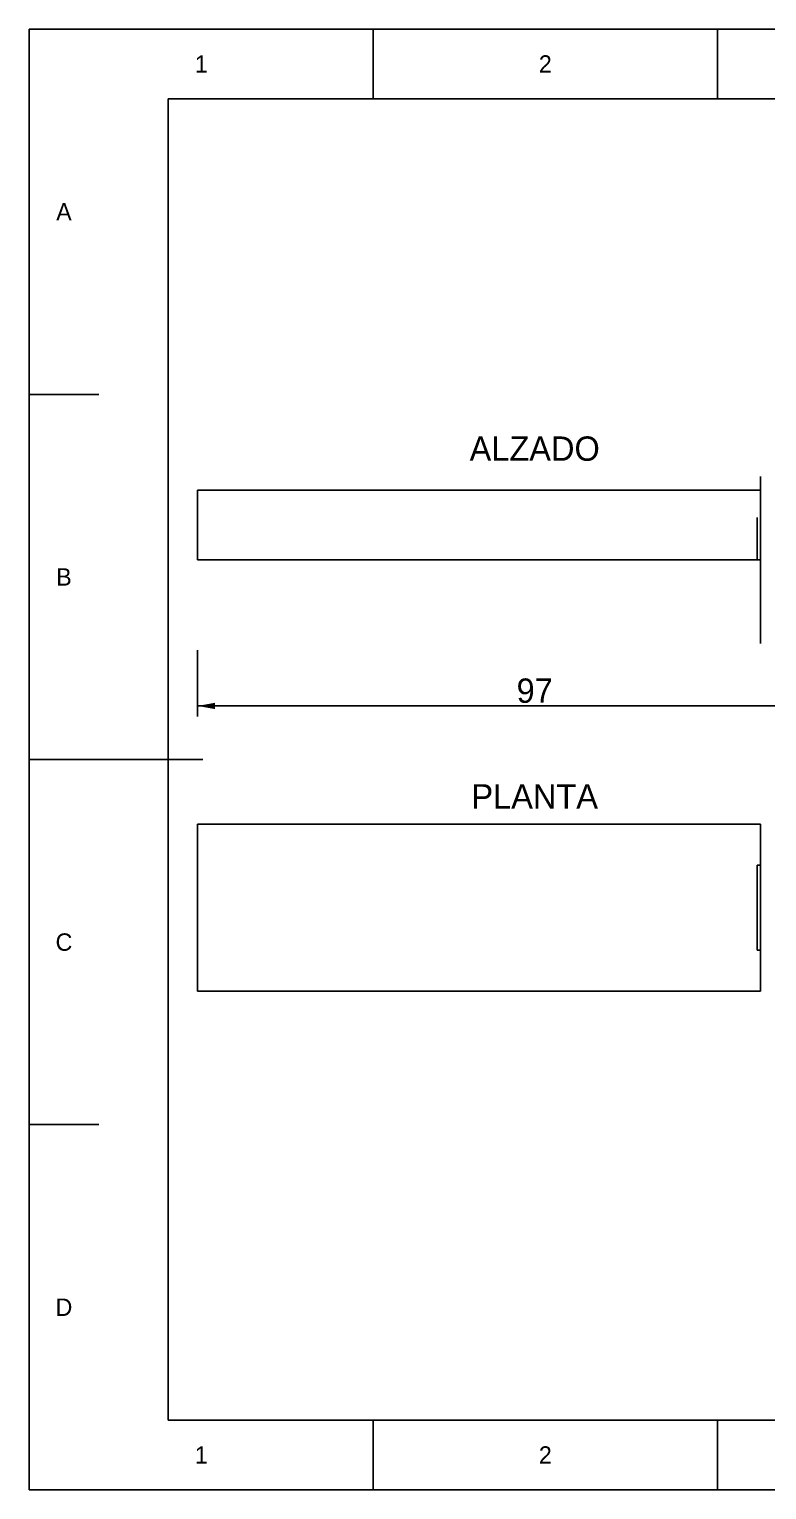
# Model space of a CAD drawing. Extents: x 0 to 297, y 0 to 210.
# Drawn here: x 0 to 106.1, y 0 to 210 of the extents above; entities that cross this region are included whole.
import ezdxf
from ezdxf.enums import TextEntityAlignment as Align

# ---------------------------------------------------------------- set-up
doc = ezdxf.new("R2010")
doc.units = 0
for name, color, linetype in [('COTAS', 7, 'CONTINUOUS'), ('FINA', 7, 'CONTINUOUS'), ('NORMA', 7, 'CONTINUOUS'), ('TEXTO', 7, 'CONTINUOUS'), ('VISIBLE', 7, 'CONTINUOUS')]:
    doc.layers.add(name, color=color, linetype=linetype)

msp = doc.modelspace()

# ---------------------------------------------------------------- linework, layer by layer
at = {"layer": 'COTAS'}
for p, q in [((24.22, 120.7006), (24.22, 111.2006)), ((24.22, 112.7006), (121.22, 112.7006))]:
    msp.add_line(p, q, dxfattribs=at)
msp.add_solid([(24.22, 112.7006), (26.72, 113.1506), (26.72, 112.2506)], dxfattribs=at)
at = {"layer": 'FINA'}
for p, q in [((297, 210), (0, 210)), ((0, 210), (0, 0)), ((49.5, 200), (49.5, 210)), ((99, 200), (99, 210)), ((0, 157.5), (10, 157.5)), ((0, 105), (10, 105)), ((0, 52.5), (10, 52.5)), ((49.5, 0), (49.5, 10)), ((99, 0), (99, 10)), ((0, 0), (297, 0))]:
    msp.add_line(p, q, dxfattribs=at)
at = {"layer": 'NORMA'}
for p, q in [((287, 200), (20, 200)), ((20, 200), (20, 10)), ((0, 105), (25, 105)), ((20, 10), (287, 10))]:
    msp.add_line(p, q, dxfattribs=at)
at = {"layer": 'VISIBLE'}
for p, q in [((105.22, 145.5979), (105.22, 145.7006)), ((105.22, 145.7006), (105.22, 145.5979)), ((105.22, 145.2917), (105.22, 145.5979)), ((105.22, 145.5979), (105.22, 145.2917)), ((105.22, 144.7872), (105.22, 145.2917)), ((105.22, 145.2917), (105.22, 144.7872)), ((24.22, 143.5226), (24.22, 143.7006)), ((24.22, 143.7006), (24.22, 143.7006)), ((24.22, 143.7006), (24.22, 143.7006)), ((24.22, 143.7006), (24.22, 143.7006)), ((24.22, 143.7006), (24.22, 143.7006)), ((24.22, 143.7006), (24.22, 140.5871)), ((24.22, 143.7006), (24.22, 143.7006)), ((24.22, 143.7006), (24.22, 143.7006)), ((24.22, 143.7006), (24.22, 143.7006)), ((24.22, 143.7006), (24.22, 143.7006)), ((24.22, 143.7006), (24.22, 143.7006)), ((24.22, 143.7006), (24.22, 143.7006)), ((24.22, 143.7006), (24.22, 143.7006)), ((24.22, 143.7006), (24.22, 143.7006)), ((24.22, 143.7006), (24.22, 143.7006)), ((24.22, 143.7006), (105.22, 143.7006)), ((105.22, 143.7006), (24.22, 143.7006)), ((24.22, 142.2725), (24.22, 143.5226)), ((105.22, 144.0929), (105.22, 144.7872)), ((105.22, 144.7872), (105.22, 144.0929)), ((105.22, 143.7006), (105.22, 144.0929)), ((105.22, 144.0929), (105.22, 143.7006)), ((105.22, 144.0929), (105.22, 143.2208)), ((105.22, 143.2208), (105.22, 144.0929)), ((105.22, 143.7006), (105.22, 143.7006)), ((105.22, 143.7006), (105.22, 143.5226)), ((105.22, 143.7006), (105.22, 143.7006)), ((105.22, 143.7006), (105.22, 143.7006)), ((105.22, 143.7006), (105.22, 143.7006)), ((105.22, 140.5871), (105.22, 143.7006)), ((105.22, 143.7006), (105.22, 143.7006)), ((105.22, 143.7006), (105.22, 143.7006)), ((105.22, 143.7006), (105.22, 143.7006)), ((105.22, 143.7006), (105.22, 143.7006)), ((105.22, 143.7006), (105.22, 143.7006)), ((105.22, 143.7006), (105.22, 143.7006)), ((105.22, 143.7006), (105.22, 141.0057)), ((105.22, 143.7006), (105.22, 143.7006)), ((105.22, 143.7006), (105.22, 142.1859)), ((105.22, 143.7006), (105.22, 143.7006)), ((105.22, 143.7006), (105.22, 143.2208)), ((105.22, 143.7006), (105.22, 143.7006)), ((105.22, 143.7006), (105.22, 143.7006)), ((105.22, 143.7006), (105.22, 143.7006)), ((105.22, 143.7006), (105.22, 143.7006)), ((105.22, 143.7006), (105.22, 143.7006)), ((105.22, 143.7006), (105.22, 143.7006)), ((105.22, 143.7006), (105.22, 143.7006)), ((105.22, 143.7006), (105.22, 143.7006)), ((105.22, 143.7006), (105.22, 143.7006)), ((105.22, 143.7006), (105.22, 143.7006)), ((105.22, 143.7006), (105.22, 143.7006)), ((105.22, 143.5226), (105.22, 142.2725)), ((105.22, 142.2199), (105.22, 143.2208)), ((105.22, 143.2208), (105.22, 142.1859)), ((105.22, 142.1859), (105.22, 143.2208)), ((24.22, 141.134), (24.22, 142.2725)), ((24.22, 140.0838), (24.22, 141.134)), ((105.22, 142.2725), (105.22, 141.134)), ((105.22, 142.1859), (105.22, 141.0057)), ((105.22, 141.0057), (105.22, 142.1859)), ((105.22, 141.134), (105.22, 140.0838)), ((105.22, 139.0928), (105.22, 141.0057)), ((105.22, 141.0057), (105.22, 139.7006)), ((105.22, 140.449), (105.22, 141.0057)), ((24.22, 140.5871), (24.22, 138.1522)), ((24.22, 139.1036), (24.22, 140.0838)), ((24.22, 139.0141), (24.22, 139.1036)), ((24.22, 138.1781), (24.22, 139.0141)), ((104.72, 139.7484), (104.72, 139.8006)), ((104.72, 139.8006), (104.72, 139.7484)), ((104.72, 139.5927), (104.72, 139.7484)), ((104.72, 139.7484), (104.72, 139.5927)), ((104.72, 139.3363), (104.72, 139.5927)), ((104.72, 139.5927), (104.72, 139.3363)), ((104.72, 138.9834), (104.72, 139.3363)), ((104.72, 139.3363), (104.72, 138.9834)), ((104.72, 138.5401), (104.72, 138.9834)), ((104.72, 138.9834), (104.72, 138.5401)), ((105.22, 138.1522), (105.22, 140.5871)), ((105.22, 140.449), (105.22, 140.2574)), ((105.22, 140.3562), (105.22, 138.8934)), ((105.22, 140.2574), (105.22, 139.7006)), ((105.22, 140.0838), (105.22, 139.1036)), ((105.22, 139.1), (105.22, 139.7006)), ((105.22, 138.8934), (105.22, 139.7006)), ((105.22, 139.1036), (105.22, 139.0141)), ((105.22, 137.6372), (105.22, 139.1)), ((105.22, 139.1), (105.22, 138.2928)), ((105.22, 139.0141), (105.22, 138.1781)), ((105.22, 138.985), (105.22, 137.4405)), ((105.22, 138.8934), (105.22, 138.2928)), ((24.22, 137.5198), (24.22, 138.1781)), ((24.22, 138.1522), (24.22, 136.1283)), ((24.22, 137.2945), (24.22, 137.5198)), ((24.22, 136.4405), (24.22, 137.2945)), ((104.72, 138.014), (104.72, 138.5401)), ((104.72, 138.5401), (104.72, 138.014)), ((104.72, 137.414), (104.72, 138.014)), ((104.72, 138.014), (104.72, 137.414)), ((104.72, 136.7506), (104.72, 137.414)), ((104.72, 137.414), (104.72, 136.7506)), ((104.72, 136.035), (104.72, 136.7506)), ((104.72, 136.7506), (104.72, 136.035)), ((105.22, 137.6587), (105.22, 138.2928)), ((105.22, 137.4405), (105.22, 138.2928)), ((105.22, 138.1781), (105.22, 137.5198)), ((105.22, 136.1283), (105.22, 138.1522)), ((105.22, 136.1143), (105.22, 137.6587)), ((105.22, 137.6587), (105.22, 136.8064)), ((105.22, 137.5233), (105.22, 135.9237)), ((105.22, 137.5198), (105.22, 137.2945)), ((105.22, 137.4405), (105.22, 136.8064)), ((105.22, 137.2945), (105.22, 136.4405)), ((105.22, 136.1497), (105.22, 136.8064)), ((105.22, 135.9237), (105.22, 136.8064)), ((24.22, 136.0552), (24.22, 136.4405)), ((24.22, 136.1283), (24.22, 134.398)), ((24.22, 135.6019), (24.22, 136.0552)), ((24.22, 134.7508), (24.22, 135.6019)), ((24.22, 134.5697), (24.22, 134.7508)), ((24.22, 133.7006), (24.22, 134.5697)), ((104.72, 135.2794), (104.72, 136.035)), ((104.72, 136.035), (104.72, 135.2794)), ((104.72, 134.4968), (104.72, 135.2794)), ((104.72, 135.2794), (104.72, 134.4968)), ((104.72, 133.7006), (104.72, 134.4968)), ((104.72, 134.4968), (104.72, 133.7006)), ((105.22, 136.4405), (105.22, 136.0552)), ((105.22, 134.7508), (105.22, 136.1497)), ((105.22, 136.1497), (105.22, 135.2669)), ((105.22, 134.398), (105.22, 136.1283)), ((105.22, 136.0552), (105.22, 135.6019)), ((105.22, 135.9963), (105.22, 134.3688)), ((105.22, 135.9237), (105.22, 135.2669)), ((105.22, 135.6019), (105.22, 134.7508)), ((105.22, 134.5987), (105.22, 135.2669)), ((105.22, 134.3688), (105.22, 135.2669)), ((105.22, 134.7508), (105.22, 134.5697)), ((105.22, 133.7006), (105.22, 134.5987)), ((105.22, 134.5697), (105.22, 133.7006)), ((24.22, 134.398), (24.22, 133.7006)), ((24.22, 133.7006), (24.22, 133.7006)), ((24.22, 133.7006), (24.22, 133.7006)), ((24.22, 133.7006), (24.22, 133.7006)), ((24.22, 133.7006), (24.22, 133.7006)), ((24.22, 133.7006), (24.22, 133.7006)), ((24.22, 133.7006), (24.22, 133.7006)), ((24.22, 133.7006), (24.22, 133.7006)), ((24.22, 133.7006), (24.22, 133.7006)), ((24.22, 133.7006), (24.22, 133.7006)), ((24.22, 133.7006), (24.22, 133.7006)), ((24.22, 133.7006), (24.22, 133.7006)), ((24.22, 133.7006), (24.22, 133.7006)), ((24.22, 133.7006), (24.22, 133.7006)), ((24.22, 133.7006), (24.22, 133.7006)), ((24.22, 133.7006), (24.22, 133.7006)), ((24.22, 133.7006), (24.22, 133.7006)), ((24.22, 133.7006), (24.22, 133.7006)), ((105.22, 133.7006), (24.22, 133.7006)), ((24.22, 133.7006), (105.22, 133.7006)), ((104.72, 133.7006), (104.72, 133.7006)), ((105.22, 133.7006), (104.72, 133.7006)), ((104.72, 133.7006), (105.22, 133.7006)), ((104.72, 133.7006), (104.72, 133.7006)), ((104.72, 133.7006), (104.72, 133.7006)), ((105.22, 133.7006), (105.22, 134.398)), ((105.22, 134.3688), (105.22, 133.7006)), ((105.22, 133.0324), (105.22, 133.7006)), ((105.22, 133.7006), (105.22, 133.7006)), ((105.22, 133.7006), (105.22, 133.7006)), ((105.22, 133.7006), (105.22, 133.7006)), ((105.22, 133.7006), (105.22, 133.7006)), ((105.22, 133.7006), (105.22, 133.7006)), ((105.22, 133.7006), (105.22, 133.7006)), ((105.22, 133.7006), (105.22, 133.7006)), ((105.22, 133.7006), (105.22, 133.7006)), ((105.22, 133.7006), (105.22, 132.9044)), ((105.22, 133.7006), (105.22, 133.7006)), ((105.22, 133.7006), (105.22, 132.8025)), ((105.22, 133.7006), (105.22, 133.7006)), ((105.22, 133.7006), (105.22, 133.7006)), ((105.22, 133.7006), (105.22, 133.7006)), ((105.22, 133.7006), (105.22, 133.7006)), ((105.22, 133.7006), (105.22, 133.7006)), ((105.22, 133.7006), (105.22, 133.7006)), ((105.22, 133.7006), (105.22, 133.7006)), ((105.22, 132.9044), (105.22, 133.7006)), ((105.22, 133.6968), (105.22, 133.7006)), ((105.22, 133.7006), (105.22, 132.9082)), ((105.22, 132.9044), (105.22, 133.6968)), ((105.22, 132.1343), (105.22, 133.0324)), ((105.22, 132.9082), (105.22, 132.9044)), ((105.22, 132.9044), (105.22, 132.1218)), ((105.22, 132.1218), (105.22, 132.9044)), ((105.22, 132.9006), (105.22, 132.9044)), ((105.22, 132.9044), (105.22, 132.1256)), ((105.22, 132.1218), (105.22, 132.9006)), ((105.22, 132.8025), (105.22, 132.1343)), ((105.22, 131.4775), (105.22, 132.1343)), ((105.22, 132.1343), (105.22, 131.2515)), ((105.22, 132.1256), (105.22, 132.1218)), ((105.22, 132.1218), (105.22, 131.3662)), ((105.22, 131.3662), (105.22, 132.1218)), ((105.22, 132.1182), (105.22, 132.1218)), ((105.22, 132.1218), (105.22, 131.3699)), ((105.22, 131.3662), (105.22, 132.1182)), ((105.22, 130.5948), (105.22, 131.4775)), ((105.22, 131.3699), (105.22, 131.3662)), ((105.22, 131.3662), (105.22, 130.6506)), ((105.22, 130.6506), (105.22, 131.3662)), ((105.22, 131.3628), (105.22, 131.3662)), ((105.22, 131.3662), (105.22, 130.654)), ((105.22, 130.6506), (105.22, 131.3628)), ((105.22, 131.2515), (105.22, 130.5948)), ((105.22, 130.654), (105.22, 130.6506)), ((105.22, 130.6506), (105.22, 129.9872)), ((105.22, 129.9872), (105.22, 130.6506)), ((105.22, 130.6474), (105.22, 130.6506)), ((105.22, 130.6506), (105.22, 129.9903)), ((105.22, 129.9872), (105.22, 130.6474)), ((105.22, 129.9607), (105.22, 130.5948)), ((105.22, 130.5948), (105.22, 129.7425)), ((105.22, 129.9903), (105.22, 129.9872)), ((105.22, 129.9872), (105.22, 129.3872)), ((105.22, 129.3872), (105.22, 129.9872)), ((105.22, 129.9843), (105.22, 129.9872)), ((105.22, 129.9872), (105.22, 129.3901)), ((105.22, 129.3872), (105.22, 129.9843)), ((105.22, 129.1084), (105.22, 129.9607)), ((105.22, 129.7425), (105.22, 129.1084)), ((105.22, 129.3901), (105.22, 129.3872)), ((105.22, 129.3872), (105.22, 128.8611)), ((105.22, 128.8611), (105.22, 129.3872)), ((105.22, 129.3847), (105.22, 129.3872)), ((105.22, 129.3872), (105.22, 128.8637)), ((105.22, 128.8611), (105.22, 129.3847)), ((105.22, 128.5078), (105.22, 129.1084)), ((105.22, 129.1084), (105.22, 128.3012)), ((105.22, 128.8637), (105.22, 128.8611)), ((105.22, 128.8611), (105.22, 128.4178)), ((105.22, 128.4178), (105.22, 128.8611)), ((105.22, 128.859), (105.22, 128.8611)), ((105.22, 128.8611), (105.22, 128.42)), ((105.22, 128.4178), (105.22, 128.859)), ((105.22, 127.7006), (105.22, 128.5078)), ((105.22, 128.42), (105.22, 128.4178)), ((105.22, 128.4178), (105.22, 128.0649)), ((105.22, 128.0649), (105.22, 128.4178)), ((105.22, 128.4162), (105.22, 128.4178)), ((105.22, 128.4178), (105.22, 128.0666)), ((105.22, 128.0649), (105.22, 128.4162)), ((105.22, 128.3012), (105.22, 127.7006)), ((105.22, 128.0666), (105.22, 128.0649)), ((105.22, 128.0649), (105.22, 127.8085)), ((105.22, 127.8085), (105.22, 128.0649)), ((105.22, 128.0637), (105.22, 128.0649)), ((105.22, 128.0649), (105.22, 127.8097)), ((105.22, 127.8085), (105.22, 128.0637)), ((105.22, 127.8097), (105.22, 127.8085)), ((105.22, 127.8085), (105.22, 127.6528)), ((105.22, 127.6528), (105.22, 127.8085)), ((105.22, 127.8077), (105.22, 127.8085)), ((105.22, 127.8085), (105.22, 127.6535)), ((105.22, 127.6528), (105.22, 127.8077)), ((105.22, 127.1438), (105.22, 127.7006)), ((105.22, 127.7006), (105.22, 126.9522)), ((105.22, 127.6535), (105.22, 127.6528)), ((105.22, 127.6528), (105.22, 127.6006)), ((105.22, 127.6006), (105.22, 127.6528)), ((105.22, 127.6525), (105.22, 127.6528)), ((105.22, 127.6528), (105.22, 127.6009)), ((105.22, 127.6006), (105.22, 127.6525)), ((105.22, 127.6009), (105.22, 127.6006)), ((105.22, 126.3955), (105.22, 127.1438)), ((105.22, 126.9522), (105.22, 126.3955)), ((105.22, 125.892), (105.22, 126.3955)), ((105.22, 126.3955), (105.22, 125.7188)), ((105.22, 125.2153), (105.22, 125.892)), ((105.22, 125.7188), (105.22, 125.2153)), ((105.22, 124.7738), (105.22, 125.2153)), ((105.22, 125.2153), (105.22, 124.6219)), ((105.22, 124.1804), (105.22, 124.7738)), ((105.22, 124.6219), (105.22, 124.1804)), ((105.22, 123.8083), (105.22, 124.1804)), ((105.22, 124.1804), (105.22, 123.6803)), ((105.22, 123.3083), (105.22, 123.8083)), ((105.22, 123.6803), (105.22, 123.3083)), ((105.22, 123.0121), (105.22, 123.3083)), ((105.22, 123.3083), (105.22, 122.9102)), ((105.22, 122.614), (105.22, 123.0121)), ((105.22, 122.9102), (105.22, 122.614)), ((105.22, 122.3988), (105.22, 122.614)), ((105.22, 122.614), (105.22, 122.3247)), ((105.22, 122.1095), (105.22, 122.3988)), ((105.22, 122.3247), (105.22, 122.1095)), ((105.22, 121.9789), (105.22, 122.1095)), ((105.22, 122.1095), (105.22, 121.9339)), ((105.22, 121.8033), (105.22, 121.9789)), ((105.22, 121.9339), (105.22, 121.8033)), ((105.22, 121.7595), (105.22, 121.8033)), ((105.22, 121.8033), (105.22, 121.7444)), ((105.22, 121.7006), (105.22, 121.7595)), ((105.22, 121.7444), (105.22, 121.7006)), ((24.22, 95.7006), (24.22, 95.7006)), ((24.22, 95.0452), (24.22, 95.7006)), ((24.22, 95.7006), (24.22, 95.7006)), ((24.22, 95.7006), (24.22, 94.6568)), ((24.22, 95.7006), (24.22, 95.7006)), ((24.22, 95.7006), (24.22, 95.7006)), ((24.22, 95.7006), (24.22, 95.7006)), ((24.22, 95.7006), (105.22, 95.7006)), ((105.22, 95.7006), (24.22, 95.7006)), ((24.22, 93.9204), (24.22, 95.0452)), ((24.22, 94.6568), (24.22, 92.9324)), ((105.22, 95.7006), (105.22, 95.7006)), ((105.22, 95.7006), (105.22, 95.0452)), ((105.22, 95.6568), (105.22, 95.7006)), ((105.22, 95.7006), (105.22, 95.7006)), ((105.22, 94.6568), (105.22, 95.7006)), ((105.22, 95.7006), (105.22, 95.6417)), ((105.22, 95.7006), (105.22, 95.7006)), ((105.22, 95.7006), (105.22, 95.7006)), ((105.22, 95.7006), (105.22, 95.7006)), ((105.22, 95.5501), (105.22, 95.6568)), ((105.22, 95.6568), (105.22, 95.5979)), ((105.22, 95.6417), (105.22, 95.5979)), ((105.22, 95.5979), (105.22, 95.4223)), ((105.22, 95.4673), (105.22, 95.5979)), ((105.22, 95.1491), (105.22, 95.4673)), ((105.22, 95.4673), (105.22, 95.2917)), ((105.22, 95.4223), (105.22, 95.2917)), ((105.22, 95.2917), (105.22, 95.0024)), ((105.22, 95.0765), (105.22, 95.2917)), ((105.22, 94.5522), (105.22, 95.0765)), ((105.22, 95.0765), (105.22, 94.7872)), ((105.22, 95.0452), (105.22, 93.9204)), ((105.22, 95.0024), (105.22, 94.7872)), ((105.22, 94.7872), (105.22, 94.3891)), ((105.22, 94.491), (105.22, 94.7872)), ((105.22, 92.9324), (105.22, 94.6568)), ((24.22, 92.9515), (24.22, 93.9204)), ((24.22, 92.1203), (24.22, 92.9515)), ((24.22, 92.9324), (24.22, 91.7967)), ((105.22, 93.7696), (105.22, 94.491)), ((105.22, 94.491), (105.22, 94.0929)), ((105.22, 94.3891), (105.22, 94.0929)), ((105.22, 94.0929), (105.22, 93.5929)), ((105.22, 93.7209), (105.22, 94.0929)), ((105.22, 93.9204), (105.22, 92.9515)), ((105.22, 93.5929), (105.22, 93.7209)), ((105.22, 93.5929), (105.22, 93.2208)), ((105.22, 93.5929), (105.22, 93.2208)), ((105.22, 90.8575), (105.22, 93.2208)), ((105.22, 93.2208), (105.22, 92.6274)), ((105.22, 93.2208), (105.22, 92.1859)), ((105.22, 92.9515), (105.22, 92.1203)), ((105.22, 91.7967), (105.22, 92.9324)), ((105.22, 92.6274), (105.22, 92.1859)), ((24.22, 91.4202), (24.22, 92.1203)), ((24.22, 91.7967), (24.22, 91.0213)), ((24.22, 90.8575), (24.22, 91.4202)), ((24.22, 91.0213), (24.22, 90.4874)), ((24.22, 90.4587), (24.22, 90.8575)), ((24.22, 90.4874), (24.22, 90.1287)), ((24.22, 90.2877), (24.22, 90.4587)), ((105.22, 90.4587), (105.22, 92.1859)), ((105.22, 92.1859), (105.22, 91.5092)), ((105.22, 92.1859), (105.22, 91.0057)), ((105.22, 92.1203), (105.22, 91.4202)), ((105.22, 91.0213), (105.22, 91.7967)), ((105.22, 91.5092), (105.22, 91.0057)), ((105.22, 91.4202), (105.22, 90.8575)), ((105.22, 90.4874), (105.22, 91.0213)), ((105.22, 90.2877), (105.22, 91.0057)), ((105.22, 91.0057), (105.22, 90.2574)), ((105.22, 91.0057), (105.22, 89.7006)), ((105.22, 90.8575), (105.22, 90.4587)), ((105.22, 90.1287), (105.22, 90.4874)), ((105.22, 90.4587), (105.22, 90.2877)), ((24.22, 77.1135), (24.22, 90.2877)), ((24.22, 90.1287), (24.22, 89.9068)), ((24.22, 89.9068), (24.22, 89.8006)), ((24.22, 89.8006), (24.22, 77.6006)), ((104.72, 89.8006), (104.72, 77.6006)), ((104.72, 89.8006), (105.22, 89.8006)), ((104.72, 89.7484), (104.72, 89.8006)), ((104.72, 83.7006), (104.72, 89.8006)), ((104.72, 89.5927), (104.72, 89.7484)), ((104.72, 89.3363), (104.72, 89.5927)), ((104.72, 88.9834), (104.72, 89.3363)), ((104.72, 88.5401), (104.72, 88.9834)), ((104.72, 88.014), (104.72, 88.5401)), ((105.22, 89.7006), (105.22, 90.2877)), ((105.22, 90.2877), (105.22, 89.4741)), ((105.22, 77.1135), (105.22, 90.2877)), ((105.22, 90.2574), (105.22, 89.7006)), ((105.22, 89.9068), (105.22, 90.1287)), ((105.22, 89.8006), (105.22, 89.9068)), ((105.22, 89.7484), (105.22, 89.8006)), ((105.22, 89.8006), (105.22, 89.7487)), ((105.22, 89.7487), (105.22, 89.7484)), ((105.22, 89.5927), (105.22, 89.7484)), ((105.22, 89.7484), (105.22, 89.5935)), ((105.22, 88.2928), (105.22, 89.7006)), ((105.22, 89.7006), (105.22, 88.8934)), ((105.22, 89.5935), (105.22, 89.5927)), ((105.22, 89.3363), (105.22, 89.5927)), ((105.22, 89.5927), (105.22, 89.3375)), ((105.22, 89.4741), (105.22, 87.8427)), ((105.22, 89.3375), (105.22, 89.3363)), ((105.22, 88.9834), (105.22, 89.3363)), ((105.22, 89.3363), (105.22, 88.985)), ((105.22, 88.985), (105.22, 88.9834)), ((105.22, 88.5401), (105.22, 88.9834)), ((105.22, 88.9834), (105.22, 88.5422)), ((105.22, 88.8934), (105.22, 88.2928)), ((105.22, 88.5422), (105.22, 88.5401)), ((105.22, 88.014), (105.22, 88.5401)), ((105.22, 88.5401), (105.22, 88.0165)), ((105.22, 86.8064), (105.22, 88.2928)), ((105.22, 88.2928), (105.22, 87.4405)), ((104.72, 87.414), (104.72, 88.014)), ((104.72, 86.7506), (104.72, 87.414)), ((104.72, 86.035), (104.72, 86.7506)), ((105.22, 88.0165), (105.22, 88.014)), ((105.22, 87.414), (105.22, 88.014)), ((105.22, 88.014), (105.22, 87.4169)), ((105.22, 87.8427), (105.22, 86.3801)), ((105.22, 87.4405), (105.22, 86.8064)), ((105.22, 87.4169), (105.22, 87.414)), ((105.22, 86.7506), (105.22, 87.414)), ((105.22, 87.414), (105.22, 86.7538)), ((105.22, 85.2669), (105.22, 86.8064)), ((105.22, 86.8064), (105.22, 85.9237)), ((105.22, 86.7538), (105.22, 86.7506)), ((105.22, 86.035), (105.22, 86.7506)), ((105.22, 86.7506), (105.22, 86.0384)), ((105.22, 86.3801), (105.22, 85.0171)), ((104.72, 85.2794), (104.72, 86.035)), ((104.72, 84.4968), (104.72, 85.2794)), ((104.72, 83.7006), (104.72, 84.4968)), ((105.22, 86.0384), (105.22, 86.035)), ((105.22, 85.2794), (105.22, 86.035)), ((105.22, 86.035), (105.22, 85.283)), ((105.22, 85.9237), (105.22, 85.2669)), ((105.22, 85.283), (105.22, 85.2794)), ((105.22, 84.4968), (105.22, 85.2794)), ((105.22, 85.2794), (105.22, 84.5006)), ((105.22, 83.7006), (105.22, 85.2669)), ((105.22, 85.2669), (105.22, 84.3688)), ((105.22, 85.0171), (105.22, 83.7006)), ((105.22, 84.5006), (105.22, 84.4968)), ((105.22, 83.7006), (105.22, 84.4968)), ((105.22, 84.4968), (105.22, 83.7044)), ((105.22, 84.3688), (105.22, 83.7006)), ((104.72, 82.9044), (104.72, 83.7006)), ((104.72, 77.6006), (104.72, 83.7006)), ((104.72, 82.1218), (104.72, 82.9044)), ((104.72, 81.3662), (104.72, 82.1218)), ((105.22, 83.7044), (105.22, 83.7006)), ((105.22, 82.1343), (105.22, 83.7006)), ((105.22, 83.7006), (105.22, 82.3841)), ((105.22, 83.7006), (105.22, 82.8025)), ((105.22, 82.9044), (105.22, 83.7006)), ((105.22, 83.7006), (105.22, 82.9082)), ((105.22, 82.9082), (105.22, 82.9044)), ((105.22, 82.1218), (105.22, 82.9044)), ((105.22, 82.9044), (105.22, 82.1256)), ((105.22, 82.8025), (105.22, 82.1343)), ((105.22, 82.3841), (105.22, 81.0211)), ((105.22, 80.5948), (105.22, 82.1343)), ((105.22, 82.1343), (105.22, 81.2515)), ((105.22, 82.1256), (105.22, 82.1218)), ((105.22, 81.3662), (105.22, 82.1218)), ((105.22, 82.1218), (105.22, 81.3699)), ((104.72, 80.6506), (104.72, 81.3662)), ((104.72, 79.9872), (104.72, 80.6506)), ((104.72, 79.3872), (104.72, 79.9872)), ((105.22, 81.3699), (105.22, 81.3662)), ((105.22, 80.6506), (105.22, 81.3662)), ((105.22, 81.3662), (105.22, 80.654)), ((105.22, 81.2515), (105.22, 80.5948)), ((105.22, 81.0211), (105.22, 79.5585)), ((105.22, 80.654), (105.22, 80.6506)), ((105.22, 79.9872), (105.22, 80.6506)), ((105.22, 80.6506), (105.22, 79.9903)), ((105.22, 79.1084), (105.22, 80.5948)), ((105.22, 80.5948), (105.22, 79.7425)), ((105.22, 79.9903), (105.22, 79.9872)), ((105.22, 79.3872), (105.22, 79.9872)), ((105.22, 79.9872), (105.22, 79.3901)), ((104.72, 78.8611), (104.72, 79.3872)), ((104.72, 78.4178), (104.72, 78.8611)), ((104.72, 78.0649), (104.72, 78.4178)), ((104.72, 77.8085), (104.72, 78.0649)), ((104.72, 77.6528), (104.72, 77.8085)), ((105.22, 79.7425), (105.22, 79.1084)), ((105.22, 79.5585), (105.22, 77.9271)), ((105.22, 79.3901), (105.22, 79.3872)), ((105.22, 78.8611), (105.22, 79.3872)), ((105.22, 79.3872), (105.22, 78.8637)), ((105.22, 77.7006), (105.22, 79.1084)), ((105.22, 79.1084), (105.22, 78.3012)), ((105.22, 78.8637), (105.22, 78.8611)), ((105.22, 78.4178), (105.22, 78.8611)), ((105.22, 78.8611), (105.22, 78.42)), ((105.22, 78.42), (105.22, 78.4178)), ((105.22, 78.0649), (105.22, 78.4178)), ((105.22, 78.4178), (105.22, 78.0666)), ((105.22, 78.3012), (105.22, 77.7006)), ((105.22, 78.0666), (105.22, 78.0649)), ((105.22, 77.8085), (105.22, 78.0649)), ((105.22, 78.0649), (105.22, 77.8097)), ((105.22, 77.9271), (105.22, 77.1135)), ((105.22, 77.8097), (105.22, 77.8085)), ((105.22, 77.6528), (105.22, 77.8085)), ((105.22, 77.8085), (105.22, 77.6535)), ((105.22, 77.1135), (105.22, 77.7006)), ((105.22, 77.7006), (105.22, 76.9522)), ((105.22, 77.7006), (105.22, 76.3955)), ((24.22, 77.6006), (24.22, 77.4944)), ((24.22, 77.4944), (24.22, 77.2725)), ((24.22, 77.2725), (24.22, 76.9138)), ((24.22, 76.9051), (24.22, 77.1135)), ((24.22, 76.9138), (24.22, 76.3799)), ((24.22, 75.9075), (24.22, 76.9051)), ((24.22, 76.3799), (24.22, 75.6045)), ((24.22, 72.5957), (24.22, 75.9075)), ((24.22, 75.6045), (24.22, 74.4688)), ((104.72, 77.6006), (104.72, 77.6528)), ((105.22, 77.6006), (104.72, 77.6006)), ((105.22, 77.6535), (105.22, 77.6528)), ((105.22, 77.6006), (105.22, 77.6528)), ((105.22, 77.6528), (105.22, 77.6009)), ((105.22, 77.6009), (105.22, 77.6006)), ((105.22, 77.4944), (105.22, 77.6006)), ((105.22, 77.2725), (105.22, 77.4944)), ((105.22, 76.9138), (105.22, 77.2725)), ((105.22, 77.1135), (105.22, 76.9051)), ((105.22, 76.9522), (105.22, 76.3955)), ((105.22, 76.3799), (105.22, 76.9138)), ((105.22, 76.9051), (105.22, 75.9075)), ((105.22, 75.2542), (105.22, 76.3955)), ((105.22, 76.3955), (105.22, 75.7188)), ((105.22, 76.3955), (105.22, 75.2153)), ((105.22, 75.6045), (105.22, 76.3799)), ((105.22, 75.9075), (105.22, 72.5957)), ((105.22, 75.7188), (105.22, 75.2153)), ((105.22, 74.4688), (105.22, 75.6045)), ((24.22, 74.4688), (24.22, 72.7444)), ((105.22, 75.2153), (105.22, 74.6219)), ((105.22, 75.2153), (105.22, 74.1804)), ((105.22, 74.6219), (105.22, 74.1804)), ((105.22, 72.7444), (105.22, 74.4688)), ((105.22, 72.9022), (105.22, 74.1804)), ((105.22, 74.1804), (105.22, 73.6803)), ((105.22, 74.1804), (105.22, 73.3083)), ((105.22, 73.6803), (105.22, 73.3083)), ((24.22, 72.7444), (24.22, 71.7006)), ((24.22, 71.7006), (24.22, 72.5957)), ((24.22, 71.7006), (24.22, 71.7006)), ((24.22, 71.7006), (24.22, 71.7006)), ((24.22, 71.7006), (24.22, 71.7006)), ((24.22, 71.7006), (24.22, 71.7006)), ((24.22, 71.7006), (24.22, 71.7006)), ((24.22, 71.7006), (24.22, 71.7006)), ((24.22, 71.7006), (24.22, 71.7006)), ((24.22, 71.7006), (24.22, 71.7006)), ((24.22, 71.7006), (24.22, 71.7006)), ((24.22, 71.7006), (24.22, 71.7006)), ((24.22, 71.7006), (24.22, 71.7006)), ((24.22, 71.7006), (24.22, 71.7006)), ((24.22, 71.7006), (24.22, 71.7006)), ((24.22, 71.7006), (24.22, 71.7006)), ((24.22, 71.7006), (24.22, 71.7006)), ((105.22, 71.7006), (24.22, 71.7006)), ((24.22, 71.7006), (105.22, 71.7006)), ((105.22, 73.0121), (105.22, 73.3083)), ((105.22, 73.3083), (105.22, 72.9102)), ((105.22, 72.2908), (105.22, 73.0121)), ((105.22, 73.0121), (105.22, 72.614)), ((105.22, 72.9102), (105.22, 72.614)), ((105.22, 71.7006), (105.22, 72.7444)), ((105.22, 72.3988), (105.22, 72.614)), ((105.22, 72.614), (105.22, 72.3247)), ((105.22, 72.5957), (105.22, 71.7006)), ((105.22, 71.8745), (105.22, 72.3988)), ((105.22, 72.3988), (105.22, 72.1095)), ((105.22, 72.3247), (105.22, 72.1095)), ((105.22, 71.9789), (105.22, 72.1095)), ((105.22, 72.1095), (105.22, 71.9339)), ((105.22, 71.7006), (105.22, 71.9789)), ((105.22, 71.9789), (105.22, 71.8033)), ((105.22, 71.9339), (105.22, 71.8033)), ((105.22, 71.7595), (105.22, 71.8033)), ((105.22, 71.8033), (105.22, 71.7444)), ((105.22, 71.7006), (105.22, 71.7595)), ((105.22, 71.7444), (105.22, 71.7006)), ((105.22, 71.7006), (105.22, 71.7006)), ((105.22, 71.7006), (105.22, 71.7006)), ((105.22, 71.7006), (105.22, 71.7006)), ((105.22, 71.7006), (105.22, 71.7006)), ((105.22, 71.7006), (105.22, 71.7006)), ((105.22, 71.7006), (105.22, 71.7006)), ((105.22, 71.7006), (105.22, 71.7006)), ((105.22, 71.7006), (105.22, 71.7006)), ((105.22, 71.7006), (105.22, 71.7006)), ((105.22, 71.7006), (105.22, 71.7006)), ((105.22, 71.7006), (105.22, 71.7006)), ((105.22, 71.7006), (105.22, 71.7006)), ((105.22, 71.7006), (105.22, 71.7006)), ((105.22, 71.7006), (105.22, 71.7006)), ((105.22, 71.7006), (105.22, 71.7006))]:
    msp.add_line(p, q, dxfattribs=at)

# ---------------------------------------------------------------- texts
at = {"layer": 'COTAS'}
msp.add_text('97', height=3.5, dxfattribs=at).set_placement((72.72, 114.9006), align=Align.MIDDLE_CENTER)
at = {"layer": 'TEXTO'}
for s, height, p in [('1', 2.5, (24.75, 205)), ('2', 2.5, (74.25, 205)), ('A', 2.5, (5, 183.75)), ('ALZADO', 3.5, (72.72, 149.7006)), ('B', 2.5, (5, 131.25)), ('PLANTA', 3.5, (72.72, 99.7006)), ('C', 2.5, (5, 78.75)), ('D', 2.5, (5, 26.25)), ('1', 2.5, (24.75, 5)), ('2', 2.5, (74.25, 5))]:
    msp.add_text(s, height=height, dxfattribs=at).set_placement(p, align=Align.MIDDLE_CENTER)

doc.saveas('drawing.dxf')
